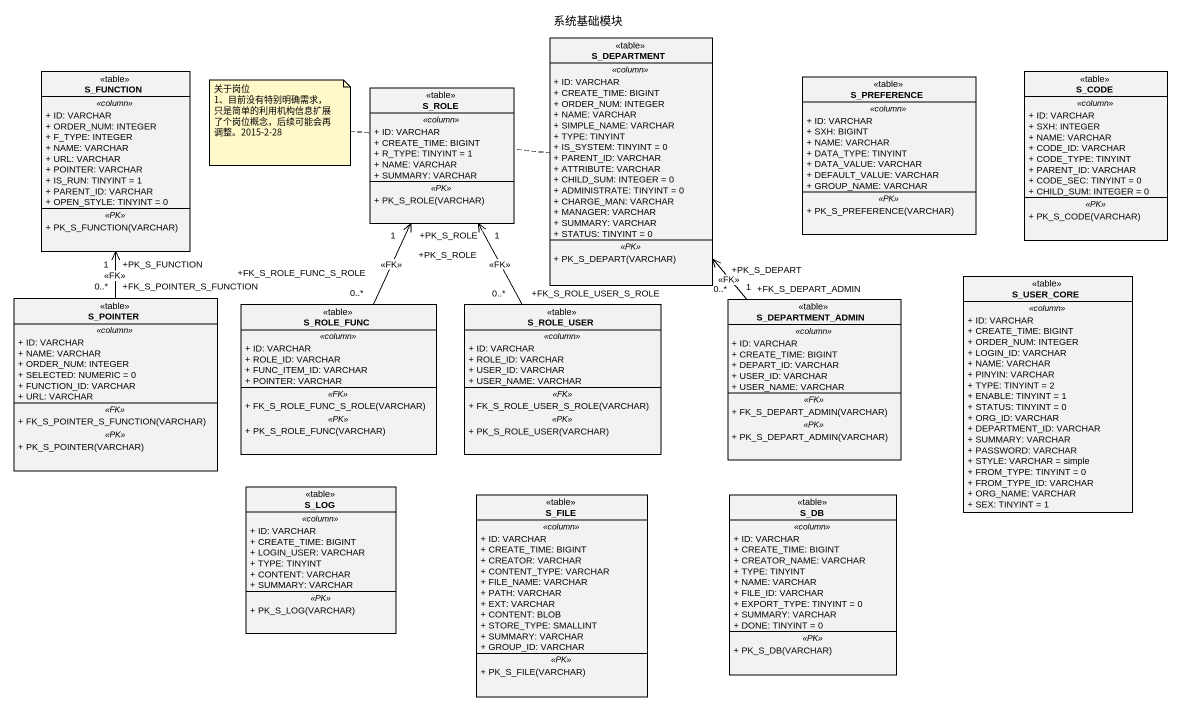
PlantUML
@startuml
title 系统基础模块
hide circle
hide empty members
skinparam classAttributeIconSize 0
class S_FUNCTION <<table>> {
  .. <<column>> ..
  + ID: VARCHAR
  + ORDER_NUM: INTEGER
  + F_TYPE: INTEGER
  + NAME: VARCHAR
  + URL: VARCHAR
  + POINTER: VARCHAR
  + IS_RUN: TINYINT = 1
  + PARENT_ID: VARCHAR
  + OPEN_STYLE: TINYINT = 0
  .. <<PK>> ..
  + PK_S_FUNCTION(VARCHAR)
}
class S_DEPARTMENT <<table>> {
  .. <<column>> ..
  + ID: VARCHAR
  + CREATE_TIME: BIGINT
  + ORDER_NUM: INTEGER
  + NAME: VARCHAR
  + SIMPLE_NAME: VARCHAR
  + TYPE: TINYINT
  + IS_SYSTEM: TINYINT = 0
  + PARENT_ID: VARCHAR
  + ATTRIBUTE: VARCHAR
  + CHILD_SUM: INTEGER = 0
  + ADMINISTRATE: TINYINT = 0
  + CHARGE_MAN: VARCHAR
  + MANAGER: VARCHAR
  + SUMMARY: VARCHAR
  + STATUS: TINYINT = 0
  .. <<PK>> ..
  + PK_S_DEPART(VARCHAR)
}
class S_CODE <<table>> {
  .. <<column>> ..
  + ID: VARCHAR
  + SXH: INTEGER
  + NAME: VARCHAR
  + CODE_ID: VARCHAR
  + CODE_TYPE: TINYINT
  + PARENT_ID: VARCHAR
  + CODE_SEC: TINYINT = 0
  + CHILD_SUM: INTEGER = 0
  .. <<PK>> ..
  + PK_S_CODE(VARCHAR)
}
class S_ROLE <<table>> {
  .. <<column>> ..
  + ID: VARCHAR
  + CREATE_TIME: BIGINT
  + R_TYPE: TINYINT = 1
  + NAME: VARCHAR
  + SUMMARY: VARCHAR
  .. <<PK>> ..
  + PK_S_ROLE(VARCHAR)
}
class S_PREFERENCE <<table>> {
  .. <<column>> ..
  + ID: VARCHAR
  + SXH: BIGINT
  + NAME: VARCHAR
  + DATA_TYPE: TINYINT
  + DATA_VALUE: VARCHAR
  + DEFAULT_VALUE: VARCHAR
  + GROUP_NAME: VARCHAR
  .. <<PK>> ..
  + PK_S_PREFERENCE(VARCHAR)
}
class S_POINTER <<table>> {
  .. <<column>> ..
  + ID: VARCHAR
  + NAME: VARCHAR
  + ORDER_NUM: INTEGER
  + SELECTED: NUMERIC = 0
  + FUNCTION_ID: VARCHAR
  + URL: VARCHAR
  .. <<FK>> ..
  + FK_S_POINTER_S_FUNCTION(VARCHAR)
  .. <<PK>> ..
  + PK_S_POINTER(VARCHAR)
}
class S_ROLE_FUNC <<table>> {
  .. <<column>> ..
  + ID: VARCHAR
  + ROLE_ID: VARCHAR
  + FUNC_ITEM_ID: VARCHAR
  + POINTER: VARCHAR
  .. <<FK>> ..
  + FK_S_ROLE_FUNC_S_ROLE(VARCHAR)
  .. <<PK>> ..
  + PK_S_ROLE_FUNC(VARCHAR)
}
class S_ROLE_USER <<table>> {
  .. <<column>> ..
  + ID: VARCHAR
  + ROLE_ID: VARCHAR
  + USER_ID: VARCHAR
  + USER_NAME: VARCHAR
  .. <<FK>> ..
  + FK_S_ROLE_USER_S_ROLE(VARCHAR)
  .. <<PK>> ..
  + PK_S_ROLE_USER(VARCHAR)
}
class S_DEPARTMENT_ADMIN <<table>> {
  .. <<column>> ..
  + ID: VARCHAR
  + CREATE_TIME: BIGINT
  + DEPART_ID: VARCHAR
  + USER_ID: VARCHAR
  + USER_NAME: VARCHAR
  .. <<FK>> ..
  + FK_S_DEPART_ADMIN(VARCHAR)
  .. <<PK>> ..
  + PK_S_DEPART_ADMIN(VARCHAR)
}
class S_USER_CORE <<table>> {
  .. <<column>> ..
  + ID: VARCHAR
  + CREATE_TIME: BIGINT
  + ORDER_NUM: INTEGER
  + LOGIN_ID: VARCHAR
  + NAME: VARCHAR
  + PINYIN: VARCHAR
  + TYPE: TINYINT = 2
  + ENABLE: TINYINT = 1
  + STATUS: TINYINT = 0
  + ORG_ID: VARCHAR
  + DEPARTMENT_ID: VARCHAR
  + SUMMARY: VARCHAR
  + PASSWORD: VARCHAR
  + STYLE: VARCHAR = simple
  + FROM_TYPE: TINYINT = 0
  + FROM_TYPE_ID: VARCHAR
  + ORG_NAME: VARCHAR
  + SEX: TINYINT = 1
}
class S_LOG <<table>> {
  .. <<column>> ..
  + ID: VARCHAR
  + CREATE_TIME: BIGINT
  + LOGIN_USER: VARCHAR
  + TYPE: TINYINT
  + CONTENT: VARCHAR
  + SUMMARY: VARCHAR
  .. <<PK>> ..
  + PK_S_LOG(VARCHAR)
}
class S_FILE <<table>> {
  .. <<column>> ..
  + ID: VARCHAR
  + CREATE_TIME: BIGINT
  + CREATOR: VARCHAR
  + CONTENT_TYPE: VARCHAR
  + FILE_NAME: VARCHAR
  + PATH: VARCHAR
  + EXT: VARCHAR
  + CONTENT: BLOB
  + STORE_TYPE: SMALLINT
  + SUMMARY: VARCHAR
  + GROUP_ID: VARCHAR
  .. <<PK>> ..
  + PK_S_FILE(VARCHAR)
}
class S_DB <<table>> {
  .. <<column>> ..
  + ID: VARCHAR
  + CREATE_TIME: BIGINT
  + CREATOR_NAME: VARCHAR
  + TYPE: TINYINT
  + NAME: VARCHAR
  + FILE_ID: VARCHAR
  + EXPORT_TYPE: TINYINT = 0
  + SUMMARY: VARCHAR
  + DONE: TINYINT = 0
  .. <<PK>> ..
  + PK_S_DB(VARCHAR)
}
S_POINTER "+FK_S_POINTER_S_FUNCTION\n0..*" -up-> "+PK_S_FUNCTION\n1" S_FUNCTION : <<FK>>
S_ROLE_FUNC "+FK_S_ROLE_FUNC_S_ROLE\n0..*" -up-> "+PK_S_ROLE\n1" S_ROLE : <<FK>>
S_ROLE_USER "+FK_S_ROLE_USER_S_ROLE\n0..*" -up-> "+PK_S_ROLE\n1" S_ROLE : <<FK>>
S_DEPARTMENT_ADMIN "+FK_S_DEPART_ADMIN\n0..*" -up-> "+PK_S_DEPART\n1" S_DEPARTMENT : <<FK>>
note left of S_DEPARTMENT
  关于岗位
  1、目前没有特别明确需求，只是简单的利用机构信息扩展了个岗位概念，后续可能会再调整。2015-2-28
end note
@enduml
